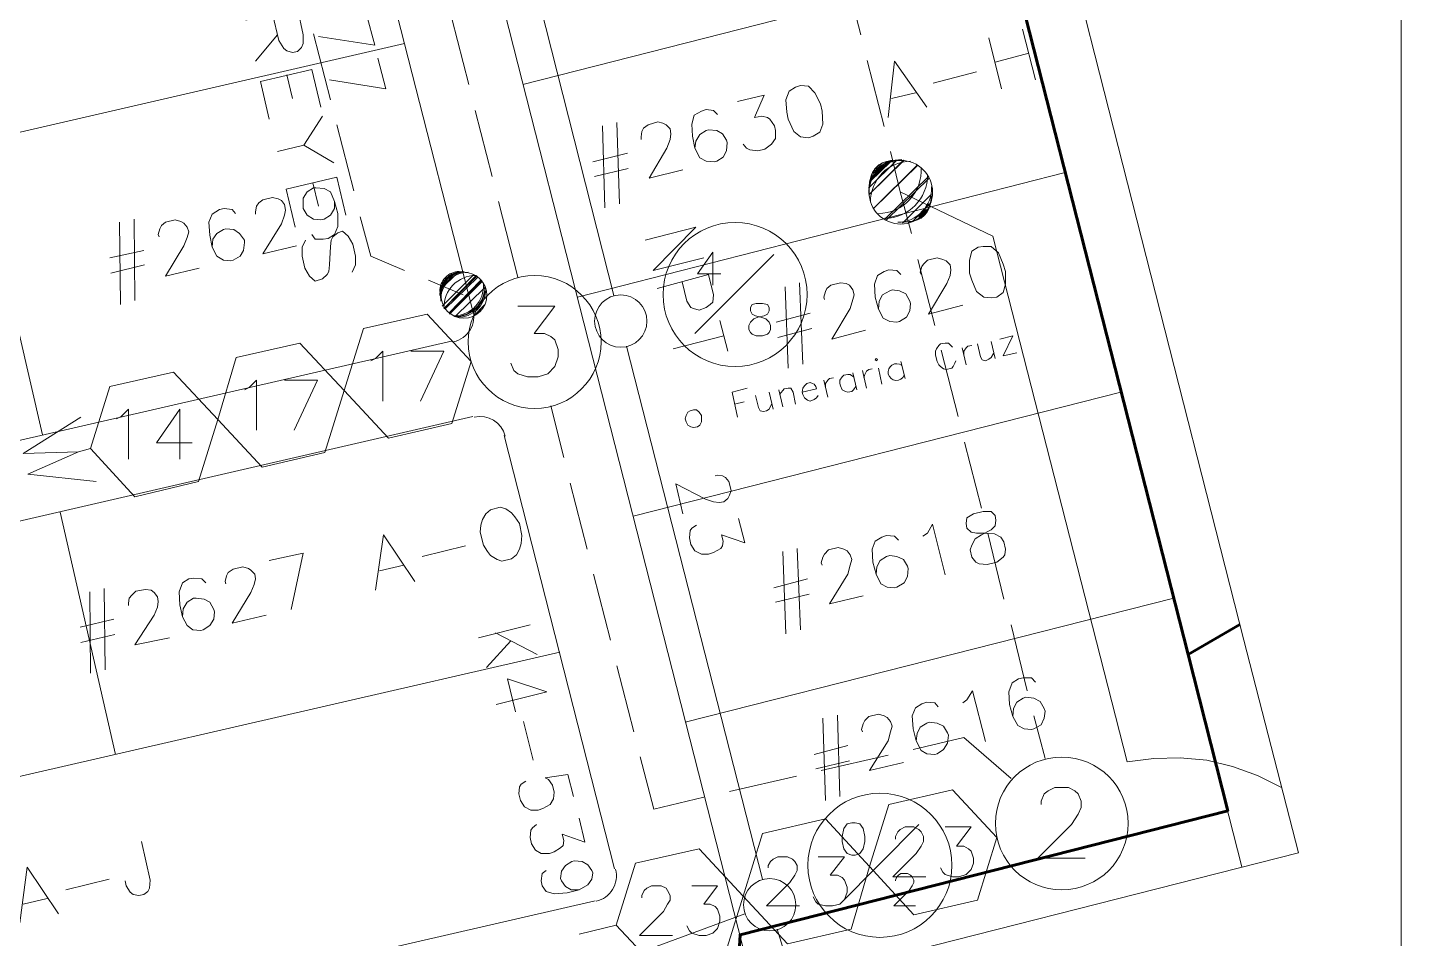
# Model space of a CAD drawing. Header units: millimetres. Extents: x 0.09 to 0.957, y 0.015 to 0.727.
# Drawn here: x 0.7763 to 0.9566, y 0.2596 to 0.379 of the extents above; entities that cross this region are included whole.
import ezdxf

# ---------------------------------------------------------------- set-up
doc = ezdxf.new("R2010")
doc.units = ezdxf.units.MM
for name, color, linetype in [('PDF_0', 7, 'Continuous'), ('PDF_s48$Actives-PowerSupply', 1, 'Continuous'), ('PDF_s48$BOUNDARY-NODE', 3, 'Continuous'), ('PDF_s48$HCOUNT', 1, 'Continuous'), ('PDF_s48$NAME-ROAD', 7, 'Continuous'), ('PDF_s48$Passives-Splt2way', 7, 'Continuous'), ('PDF_s48$Passives-TapOffs', 7, 'Continuous'), ('PDF_s48$POLE', 7, 'Continuous'), ('PDF_s48$STRAND', 7, 'Continuous'), ('PDF_s48$Symbols-Terminator', 7, 'Continuous')]:
    doc.layers.add(name, color=color, linetype=linetype)
for name, color, linetype, true_color in [('PDF_s48$Cable-565', 23, 'Continuous', 0xdd8a6e), ('PDF_s48$LOTS', 254, 'Continuous', 0xdcdcdc), ('PDF_s48$ROAD', 8, 'Continuous', 0x808080), ('PDF_s48$SDU', 157, 'Continuous', 0x396472)]:
    doc.layers.add(name, color=color, linetype=linetype, true_color=true_color)

msp = doc.modelspace()

# ---------------------------------------------------------------- linework, layer by layer
at = {"layer": 'PDF_0', "lineweight": 0, "const_width": 0.000105595703125}
msp.add_lwpolyline([(0.9565052685546787, 0.7268272021484308), (0.9565052685546787, 0.0151121630859374), (0.0903037158203117, 0.0151121630859374), (0.0903037158203117, 0.7268272021484308)], close=True, dxfattribs=at)
at = {"layer": 'PDF_0', "lineweight": 9}
msp.add_lwpolyline([(0.6175958593749943, 0.7194883007812435), (0.667225839843744, 0.5033338964843704), (0.7941518749999928, 0.5325839062499951), (0.8687024414062419, 0.5623618945312449), (0.9358613085937413, 0.2986894238281223), (0.9430418164062412, 0.2708121582031225), (0.8769389062499918, 0.2540224414062476), (0.8742990136718669, 0.2082995019531231), (0.8273089257812424, 0.1986902929687482), (0.8367069433593673, 0.1618373925781235), (0.6410381054687441, 0.1588807128906235), (0.5803205761718697, 0.1354384667968738)], dxfattribs=at)
at = {"layer": 'PDF_s48$Actives-PowerSupply', "lineweight": 9}
for points in [[(0.8866537109374917, 0.3580342089843717), (0.8903495605468666, 0.3616244628906217)], [(0.8895047949218668, 0.3615188671874967), (0.8868649023437418, 0.3588789746093717)], [(0.8868649023437418, 0.3588789746093717), (0.8895047949218668, 0.3614132714843717)], [(0.8869704980468668, 0.3591957617187467), (0.8891880078124919, 0.3614132714843717)], [(0.8869704980468668, 0.3591957617187467), (0.8891880078124919, 0.3613076757812466)], [(0.8870760937499917, 0.3594069531249967), (0.8889768164062418, 0.3613076757812466)], [(0.8872872851562418, 0.3552887207031217), (0.8929894531249917, 0.3609908886718717)], [(0.8872872851562418, 0.3552887207031217), (0.8930950488281167, 0.3609908886718717)], [(0.8873928808593667, 0.3599349316406217), (0.8884488378906167, 0.3609908886718717)], [(0.8876040722656169, 0.3601461230468717), (0.8882376464843668, 0.3607796972656217)], [(0.8887656249999917, 0.3539159765624968), (0.8944677929687417, 0.3595125488281217)], [(0.8889768164062418, 0.3538103808593717), (0.8945733886718668, 0.3593013574218717)], [(0.8910887304687417, 0.3533879980468717), (0.8948901757812417, 0.3571894433593717)], [(0.8934118359374917, 0.3543383593749967), (0.8940454101562417, 0.3549719335937467)]]:
    msp.add_lwpolyline(points, close=True, dxfattribs=at)
for points in [[(0.8866537109374917, 0.3570838476562467), (0.8912999218749916, 0.3616244628906217), (0.8866537109374917, 0.3570838476562467), (0.8911943261718667, 0.3616244628906217)], [(0.8870760937499917, 0.3591957617187467), (0.8891880078124919, 0.3613076757812466), (0.8870760937499917, 0.3591957617187467), (0.8890824121093668, 0.3613076757812466)], [(0.8872872851562418, 0.3596181445312467), (0.8887656249999917, 0.3610964843749967), (0.8872872851562418, 0.3596181445312467), (0.8886600292968667, 0.3610964843749967)], [(0.8884488378906167, 0.3608852929687467), (0.8874984765624917, 0.3599349316406217), (0.8883432421874918, 0.3608852929687467)], [(0.8876040722656169, 0.3602517187499967), (0.8881320507812418, 0.3606741015624967), (0.8877096679687418, 0.3602517187499967)], [(0.8880264550781168, 0.3605685058593717), (0.8878152636718667, 0.3603573144531217)], [(0.8907719433593667, 0.3575062304687467), (0.9029154492187416, 0.3516984667968718), (0.9205499316406164, 0.2827444726562474), (0.9240345898437414, 0.2831668554687474), (0.9275192480468664, 0.2832724511718724), (0.9310039062499914, 0.2829556640624974), (0.9343829687499914, 0.2821108984374974), (0.9376564355468664, 0.2809493457031224), (0.9408243066406162, 0.2793654101562474), (0.9408446230358681, 0.2793511886795712)], [(0.8924614746093666, 0.3537047851562467), (0.8945733886718668, 0.3559222949218717), (0.8924614746093666, 0.3537047851562467), (0.8946789843749916, 0.3559222949218717)], [(0.8942566015624916, 0.3551831249999967), (0.8932006445312417, 0.3541271679687467), (0.8941510058593667, 0.3551831249999967), (0.8932006445312417, 0.3542327636718717), (0.8941510058593667, 0.3551831249999967)], [(0.8940454101562417, 0.3550775292968717), (0.8933062402343667, 0.3542327636718717), (0.8941510058593667, 0.3550775292968717), (0.8933062402343667, 0.3542327636718717)], [(0.8935174316406168, 0.3544439550781218), (0.8939398144531168, 0.3548663378906217), (0.8935174316406168, 0.3543383593749967)], [(0.8938342187499918, 0.3547607421874968), (0.8936230273437415, 0.3545495507812467)]]:
    msp.add_lwpolyline(points, dxfattribs=at)
msp.add_circle((0.8908591702438708, 0.3574383938766812), 0.0041710299514333, dxfattribs=at)
for centre, radius, start, end in [((0.8910359326171734, 0.3573478369140605), 0.0043825397274914, 90.69027719778884, 180.6902771978831), ((0.8904023583986193, 0.357875815429492), 0.0037490192585507, 90.80692945796609, 179.1930705420007), ((0.8899271777344566, 0.3584437923176156), 0.0031824229364627, 91.90147537976729, 185.4812965929415), ((0.8902967626954991, 0.3580870068357411), 0.0035378500467603, 90.85509739937577, 180.8550973930919), ((0.8895575927734141, 0.3588222658058471), 0.0026971182073914, 91.12167397478517, 183.2835223485619), ((0.8921974853512702, 0.3561862841799682), 0.0053328443766288, 90.56726640683686, 180.567266412939), ((0.8878680615233516, 0.3603156319387981), 0.0056607316835291, 270.5344075815335, 3.630722977974187), ((0.8887128271483238, 0.359670942382913), 0.0056496168308376, 270.5354589866236, 0.5354589845022008), ((0.8904023583986193, 0.3579838110349621), 0.0044905276838375, 270.6736766739116, 1.990763033951294), ((0.8913527197261876, 0.3570310498050448), 0.0035378500469194, 269.1449026097562, 359.1449025979816), ((0.8919862939451535, 0.35639747558608), 0.0027987841815724, 268.9190758164808, 358.9190758104148)]:
    msp.add_arc(centre, radius, start, end, dxfattribs=at)
at = {"layer": 'PDF_s48$BOUNDARY-NODE', "lineweight": 60}
for points in [[(0.8998531738281167, 0.4093537207031213), (0.9285752050781164, 0.2967887011718723), (0.9337493945312413, 0.2763031347656224), (0.869758398437492, 0.2600413964843726), (0.8671185058593669, 0.2146352441406231), (0.8180165039062424, 0.2044980566406231), (0.8269921386718673, 0.1693346874999985), (0.7487457226562431, 0.1680675390624985)], [(0.9353329428210354, 0.3007638410206482), (0.9285752050781164, 0.2967887011718723)]]:
    msp.add_lwpolyline(points, dxfattribs=at)
at = {"layer": 'PDF_s48$Cable-565', "lineweight": 13}
for points in [[(0.8855977539062418, 0.3780973925781215), (0.8833802441406168, 0.3867562402343714)], [(0.8341726464843672, 0.3715504589843715), (0.8319551367187422, 0.3802093066406215)], [(0.8160101855468674, 0.3695441406249966), (0.8137926757812424, 0.3782029882812465)], [(0.8886600292968667, 0.3660594824218716), (0.8864425195312419, 0.3747183300781216)], [(0.8372349218749922, 0.3595125488281217), (0.8350174121093672, 0.3681713964843716)], [(0.8190724609374925, 0.3576118261718717), (0.8168549511718675, 0.3662706738281216)], [(0.892250283203117, 0.3520152539062468), (0.8907719433593667, 0.3575062304687467), (0.8895047949218668, 0.3627860156249967)], [(0.8406139843749922, 0.3463130859374968), (0.8380796874999923, 0.3562390820312467)], [(0.8257249902343673, 0.3471578515624968), (0.8212899707031175, 0.3490585742187468), (0.8199172265624923, 0.3542327636718717)], [(0.8953125585937417, 0.3399773437499969), (0.8930950488281167, 0.3486361914062468)], [(0.8288928613281173, 0.3458907031249968), (0.8334334765624923, 0.3439899804687468)], [(0.8983748339843666, 0.328045029296872), (0.8961573242187416, 0.3367038769531219)], [(0.8466329394531172, 0.322659648437497), (0.8449434082031171, 0.329417773437497)], [(0.9014371093749916, 0.3160071191406221), (0.8992195996093666, 0.324665966796872)], [(0.8496952148437422, 0.3106217382812471), (0.847477705078117, 0.3192805859374971)], [(0.9043937890624917, 0.3040748046874972), (0.9022818749999917, 0.3127336523437471)], [(0.8527574902343671, 0.2986894238281223), (0.8505399804687421, 0.3073482714843721)], [(0.9074560644531166, 0.2920368945312473), (0.9053441503906166, 0.3006957421874972)], [(0.855819765624992, 0.2866515136718724), (0.8536022558593671, 0.2953103613281223)], [(0.9097791699218666, 0.2831668554687474), (0.9083008300781166, 0.2887634277343723)], [(0.8924614746093666, 0.2843284082031224), (0.8991140039062416, 0.2859123437499973), (0.9053441503906166, 0.2805269628906224)], [(0.8650065917968669, 0.2780982617187475), (0.8584596582031171, 0.2765143261718724), (0.856664531249992, 0.2833780468749974)], [(0.8891880078124919, 0.2835892382812474), (0.8804235644531168, 0.2815829199218724)], [(0.8771500976562419, 0.2808437499999974), (0.8683856542968669, 0.2788374316406224)], [(0.8534966601562421, 0.2613085449218726), (0.848639257812492, 0.2601469921874976)]]:
    msp.add_lwpolyline(points, dxfattribs=at)
at = {"layer": 'PDF_s48$HCOUNT', "lineweight": 9}
for points in [[(0.874193417968742, 0.3492697656249968), (0.8638450390624921, 0.3389213867187469)], [(0.8672241015624919, 0.3467354687499968), (0.864161826171867, 0.3467354687499968), (0.8661681445312419, 0.3495865527343718), (0.8661681445312419, 0.3452571289062468)], [(0.8932006445312417, 0.2745080078124975), (0.8828522656249917, 0.2640540332031226)], [(0.8901383691406168, 0.2671163085937475), (0.8901383691406168, 0.2672219042968726), (0.8903495605468666, 0.2676442871093725), (0.8905607519531168, 0.2678554785156225), (0.8908775390624917, 0.2680666699218726), (0.8917223046874918, 0.2680666699218726), (0.8921446874999917, 0.2678554785156225), (0.8923558789062418, 0.2676442871093725), (0.8925670703124918, 0.2672219042968726), (0.8925670703124918, 0.2669051171874975), (0.8923558789062418, 0.2664827343749975), (0.8919334960937417, 0.2658491601562475), (0.8899271777343667, 0.2638428417968726), (0.8927782617187418, 0.2638428417968726)]]:
    msp.add_lwpolyline(points, dxfattribs=at)
for points in [[(0.8718703124999919, 0.3428284277343718), (0.8727150781249919, 0.3428284277343718), (0.8733486523437418, 0.3427228320312468), (0.873559843749992, 0.3423004492187469), (0.873559843749992, 0.3418780664062468), (0.8733486523437418, 0.3414556835937468), (0.8729262695312419, 0.3412444921874969), (0.872081503906242, 0.3410333007812469), (0.8715535253906169, 0.3408221093749968), (0.8711311425781167, 0.3403997265624969), (0.8709199511718669, 0.3399773437499969), (0.8709199511718669, 0.3394493652343718), (0.8711311425781167, 0.3390269824218719), (0.871342333984367, 0.3388157910156218), (0.8718703124999919, 0.3386045996093719), (0.8727150781249919, 0.3386045996093719), (0.8733486523437418, 0.3388157910156218), (0.873559843749992, 0.3390269824218719), (0.8737710351562419, 0.3394493652343718), (0.8737710351562419, 0.3399773437499969), (0.873559843749992, 0.3403997265624969), (0.873137460937492, 0.3408221093749968), (0.872503886718742, 0.3410333007812469), (0.8717647167968668, 0.3412444921874969), (0.871342333984367, 0.3414556835937468), (0.8711311425781167, 0.3418780664062468), (0.8711311425781167, 0.3423004492187469), (0.871342333984367, 0.3427228320312468)], [(0.8844362011718668, 0.2747191992187475), (0.8848585839843668, 0.2747191992187475), (0.8854921582031169, 0.2746136035156224), (0.8859145410156168, 0.2739800292968725), (0.8861257324218668, 0.2729240722656225), (0.8861257324218668, 0.2722904980468725), (0.8859145410156168, 0.2713401367187475), (0.8854921582031169, 0.2707065624999975), (0.8848585839843668, 0.2704953710937475), (0.8844362011718668, 0.2704953710937475), (0.8838026269531168, 0.2707065624999975), (0.8833802441406168, 0.2713401367187475), (0.8831690527343669, 0.2722904980468725), (0.8831690527343669, 0.2729240722656225), (0.8833802441406168, 0.2739800292968725), (0.8838026269531168, 0.2746136035156224)]]:
    msp.add_lwpolyline(points, close=True, dxfattribs=at)
for centre, radius in [((0.8691055962290567, 0.3440272026743751), 0.0094508149037476), ((0.8881135747446787, 0.2691567876353127), 0.0094508149037506)]:
    msp.add_circle(centre, radius, dxfattribs=at)
at = {"layer": 'PDF_s48$LOTS', "lineweight": 0}
for points in [[(0.9355953829080567, 0.2689446490680593), (0.876833310546867, 0.4995324511718704), (0.8127367187499924, 0.4831651171874956)], [(0.7782069238281178, 0.325616328124997), (0.760572441406243, 0.4021732128906213)], [(0.8412475585937421, 0.3715504589843715), (0.9053441503906166, 0.3879177929687465)], [(0.8257249902343673, 0.3769358398437465), (0.7130543749999935, 0.3509592968749968), (0.7218188183593685, 0.3126280566406221)], [(0.8484280664062422, 0.3436731933593719), (0.9124190624999915, 0.3600405273437467)], [(0.8557141699218671, 0.3149511621093721), (0.9197051660156166, 0.3312129003906219)], [(0.7878161328124929, 0.2836948339843724), (0.7805300292968678, 0.3154791406249971)], [(0.8625778906249919, 0.2879186621093723), (0.9266744824218665, 0.3041804003906222)], [(0.9353329428210354, 0.3007638410206482), (0.9285752050781164, 0.2967887011718723)], [(0.6408269140624941, 0.2499042089843727), (0.6844379394531188, 0.2599358007812476), (0.8461049609374921, 0.2971054882812472)], [(0.869758398437492, 0.2600413964843726), (0.9337493945312413, 0.2763031347656224)]]:
    msp.add_lwpolyline(points, dxfattribs=at)
at = {"layer": 'PDF_s48$NAME-ROAD', "lineweight": 9}
for points in [[(0.8049226367187426, 0.3799981152343715), (0.8116807617187424, 0.3815820507812464), (0.8124199316406174, 0.3780973925781215), (0.8124199316406174, 0.3769358398437465), (0.8122087402343675, 0.3764078613281216), (0.8116807617187424, 0.3758798828124965), (0.8110471874999925, 0.3757742871093716), (0.8103080175781174, 0.3759854785156215), (0.8098856347656175, 0.3763022656249965), (0.8092520605468676, 0.3773582226562465), (0.8084072949218676, 0.3808428808593715)], [(0.8061897851562425, 0.3746127343749965), (0.8090408691406175, 0.3780973925781215)], [(0.8079849121093674, 0.3670098437499966), (0.8068233593749926, 0.3719728417968716), (0.8135814843749924, 0.3735567773437465), (0.8147430371093674, 0.3685937792968716)], [(0.8110471874999925, 0.3697553320312466), (0.8103080175781174, 0.3728176074218716)], [(0.8149542285156174, 0.3674322265624966), (0.8125255273437424, 0.3636307812499966), (0.8090408691406175, 0.3627860156249967)], [(0.8125255273437424, 0.3636307812499966), (0.8164325683593675, 0.3613076757812466)], [(0.8113639746093674, 0.3528600195312467), (0.8102024218749924, 0.3578230175781217), (0.8168549511718675, 0.3594069531249967), (0.8180165039062424, 0.3544439550781218)], [(0.8144262499999925, 0.3556055078124967), (0.8136870800781174, 0.3586677832031217)], [(0.8127367187499924, 0.3511704882812467), (0.8123143359374925, 0.3502201269531218), (0.8123143359374925, 0.3490585742187468), (0.8126311230468674, 0.3474746386718718), (0.8132646972656175, 0.3464186816406218), (0.8140038671874926, 0.3457851074218718), (0.8149542285156174, 0.3461018945312468), (0.8155878027343675, 0.3466298730468718), (0.8157989941406174, 0.3470522558593718), (0.8159045898437424, 0.3478970214843718), (0.8160101855468674, 0.3503257226562468), (0.8161157812499924, 0.3511704882812467), (0.8163269726562424, 0.3515928710937468), (0.8169605468749924, 0.3521208496093717), (0.8175941210937425, 0.3523320410156217), (0.8183332910156174, 0.3516984667968718), (0.8189668652343675, 0.3506425097656218), (0.8192836523437425, 0.3490585742187468), (0.8192836523437425, 0.3478970214843718), (0.8188612695312425, 0.3469466601562468)]]:
    msp.add_lwpolyline(points, dxfattribs=at)
at = {"layer": 'PDF_s48$Passives-Splt2way', "lineweight": 9}
for points in [[(0.8303712011718672, 0.3446235546874968), (0.8327999023437422, 0.3469466601562468)], [(0.8306879882812424, 0.3425116406249968), (0.8348062207031173, 0.3466298730468718)], [(0.8351230078124922, 0.3465242773437468), (0.8308991796874924, 0.3421948535156218), (0.8352286035156172, 0.3465242773437468), (0.8308991796874924, 0.3421948535156218)], [(0.8308991796874924, 0.3421948535156218), (0.8352286035156172, 0.3464186816406218)], [(0.8310047753906173, 0.3458907031249968), (0.8315327539062423, 0.3464186816406218)], [(0.8310047753906173, 0.3420892578124968), (0.8353341992187422, 0.3463130859374968)], [(0.8357565820312423, 0.3458907031249968), (0.8315327539062423, 0.3415612792968719), (0.8358621777343673, 0.3458907031249968), (0.8315327539062423, 0.3415612792968719)], [(0.8315327539062423, 0.3415612792968719), (0.8358621777343673, 0.3457851074218718)], [(0.8316383496093672, 0.3414556835937468), (0.8358621777343673, 0.3456795117187468)], [(0.8323775195312423, 0.3411388964843718), (0.8362845605468672, 0.3449403417968718)], [(0.8353341992187422, 0.3416668749999969), (0.8357565820312423, 0.3420892578124968)]]:
    msp.add_lwpolyline(points, close=True, dxfattribs=at)
for points in [[(0.8323775195312423, 0.3468410644531218), (0.8305823925781174, 0.3449403417968718)], [(0.8306879882812424, 0.3454683203124968), (0.8319551367187422, 0.3467354687499968), (0.8306879882812424, 0.3454683203124968), (0.8319551367187422, 0.3466298730468718)], [(0.8308991796874924, 0.3457851074218718), (0.8316383496093672, 0.3465242773437468), (0.8308991796874924, 0.3457851074218718), (0.8316383496093672, 0.3464186816406218), (0.8310047753906173, 0.3457851074218718)], [(0.8311103710937423, 0.3459962988281218), (0.8314271582031173, 0.3463130859374968), (0.8311103710937423, 0.3458907031249968)], [(0.8313215624999923, 0.3462074902343718), (0.8312159667968673, 0.3461018945312468)], [(0.8361789648437422, 0.3426172363281219), (0.8348062207031173, 0.3412444921874969)], [(0.8357565820312423, 0.3421948535156218), (0.8352286035156172, 0.3415612792968719)], [(0.8356509863281173, 0.3419836621093719), (0.8354397949218672, 0.3417724707031218)], [(0.8406139843749922, 0.3425116406249968), (0.8454713867187422, 0.3425116406249968), (0.8427258984374923, 0.3389213867187469), (0.8440986425781172, 0.3389213867187469), (0.8449434082031171, 0.3384990039062469), (0.8454713867187422, 0.3380766210937469), (0.8458937695312421, 0.3368094726562469), (0.8458937695312421, 0.3358591113281219), (0.8454713867187422, 0.3345919628906219), (0.8445210253906171, 0.333641601562497), (0.8432538769531172, 0.3332192187499969), (0.8418811328124922, 0.3332192187499969), (0.8406139843749922, 0.333641601562497), (0.8400860058593671, 0.3340639843749969), (0.8396636230468671, 0.3350143457031219)], [(0.9092511914062416, 0.2771479003906224), (0.9092511914062416, 0.2775702832031224), (0.9096735742187416, 0.2785206445312474), (0.9102015527343666, 0.2789430273437474), (0.9110463183593664, 0.2793654101562474), (0.9128414453124915, 0.2793654101562474), (0.9136862109374915, 0.2789430273437474), (0.9141085937499916, 0.2785206445312474), (0.9145309765624915, 0.2775702832031224), (0.9145309765624915, 0.2767255175781225), (0.9141085937499916, 0.2758807519531224), (0.9132638281249915, 0.2745080078124975), (0.9088288085937415, 0.2700729882812475), (0.9150589550781166, 0.2700729882812475)]]:
    msp.add_lwpolyline(points, dxfattribs=at)
for centre, radius in [((0.833518394180621, 0.3439216070712518), 0.0030094769131212), ((0.8428111923714096, 0.3377967880745399), 0.0087116445426451), ((0.9119791708870318, 0.2746479794807836), 0.0087116445426472)]:
    msp.add_circle(centre, radius, dxfattribs=at)
for centre, radius, start, end in [((0.832958295898336, 0.3444651611329157), 0.0025876334239564, 91.16913932587946, 181.1691393303065), ((0.833380678711231, 0.3440427783200024), 0.0030099406427919, 91.005086010885, 181.0050859993115), ((0.8334862744142361, 0.3439371826169997), 0.0031155206496654, 90.97102193435397, 180.9710219276285), ((0.8336974658203038, 0.3438044337332525), 0.0032516821925085, 92.79205483137166, 187.9195952542642), ((0.8341198486327908, 0.3433006751844728), 0.0036463672370635, 90.82964758629659, 182.4435064969502), ((0.8350702099608858, 0.3423532470703558), 0.0041713644236232, 90.72522429846248, 180.7252242997046), ((0.8322191259766009, 0.3451068580979164), 0.0038627267621585, 270.7831742831867, 3.798045802008844), ((0.832324721679782, 0.3450987353514599), 0.0039601908371241, 269.2361015375711, 359.2361015404891), ((0.8325359130861409, 0.3448875439450993), 0.0037490192581428, 270.8069294519212, 0.8069294583576176), ((0.8327471044921507, 0.3446795524088784), 0.0036466338649681, 269.1704130788348, 357.4602182854276)]:
    msp.add_arc(centre, radius, start, end, dxfattribs=at)
at = {"layer": 'PDF_s48$Passives-TapOffs', "lineweight": 9}
for points in [[(0.8236130761718673, 0.325193945312497), (0.8178053124999923, 0.331424091796872), (0.8203396093749923, 0.3395549609374969), (0.8286816699218674, 0.3414556835937468), (0.8344894335937421, 0.3352255371093719), (0.8319551367187422, 0.327094667968747)], [(0.8070345507812424, 0.321392499999997), (0.8012267871093676, 0.327622646484372), (0.8036554882812424, 0.3357535156249969), (0.8119975488281173, 0.3376542382812469), (0.8178053124999923, 0.331424091796872), (0.8152710156249924, 0.323293222656247)], [(0.7903504296874928, 0.3174854589843721), (0.7845426660156178, 0.323821201171872), (0.7870769628906178, 0.331952070312497), (0.7954190234374928, 0.3338527929687469), (0.8012267871093676, 0.327622646484372), (0.7986924902343677, 0.3194917773437471)], [(0.8925670703124918, 0.2626812890624976), (0.8867593066406168, 0.2690170312499975), (0.8892936035156168, 0.2771479003906224), (0.8976356640624917, 0.2790486230468725), (0.9034434277343667, 0.2728184765624975), (0.9009091308593667, 0.2645820117187476)], [(0.875988544921867, 0.2588798437499976), (0.870180781249992, 0.2651099902343725), (0.8727150781249919, 0.2733464550781225), (0.8809515429687419, 0.2752471777343724), (0.8867593066406168, 0.2690170312499975), (0.8843306054687419, 0.2607805664062476)], [(0.8593044238281171, 0.2550783984374976), (0.8534966601562421, 0.2613085449218726), (0.8560309570312421, 0.2694394140624975), (0.864373017578117, 0.2713401367187475), (0.870180781249992, 0.2651099902343725), (0.867646484374992, 0.2569791210937477)]]:
    msp.add_lwpolyline(points, close=True, dxfattribs=at)
for points in [[(0.8212899707031175, 0.335331132812497), (0.8219235449218674, 0.3356479199218719), (0.8228739062499923, 0.3365982812499969), (0.8228739062499923, 0.3300513476562469)], [(0.8265697558593673, 0.3365982812499969), (0.8308991796874924, 0.3365982812499969), (0.8278369042968673, 0.3300513476562469)], [(0.8047114453124926, 0.3315296874999969), (0.8053450195312425, 0.3318464746093719), (0.8062953808593675, 0.3327968359374969), (0.8062953808593675, 0.326249902343747)], [(0.8099912304687426, 0.3327968359374969), (0.8143206542968675, 0.3327968359374969), (0.8112583789062425, 0.326249902343747)], [(0.7879217285156177, 0.327728242187497), (0.7885553027343678, 0.328045029296872), (0.7895056640624928, 0.328995390624997), (0.7895056640624928, 0.322448457031247)], [(0.7978477246093677, 0.324560371093747), (0.7932015136718678, 0.324560371093747), (0.7962637890624926, 0.328995390624997), (0.7962637890624926, 0.322448457031247)], [(0.8901383691406168, 0.2726072851562475), (0.8901383691406168, 0.2729240722656225), (0.8904551562499918, 0.2735576464843725), (0.8907719433593667, 0.2738744335937475), (0.8914055175781168, 0.2741912207031225), (0.8925670703124918, 0.2741912207031225), (0.8932006445312417, 0.2738744335937475), (0.8935174316406168, 0.2735576464843725), (0.8938342187499918, 0.2729240722656225), (0.8938342187499918, 0.2722904980468725), (0.8935174316406168, 0.2716569238281225), (0.8928838574218668, 0.2707065624999975), (0.889821582031242, 0.2676442871093725), (0.8941510058593667, 0.2676442871093725)], [(0.8966853027343668, 0.2741912207031225), (0.9000643652343667, 0.2741912207031225), (0.8981636425781168, 0.2716569238281225), (0.8991140039062416, 0.2716569238281225), (0.8997475781249917, 0.2713401367187475), (0.9000643652343667, 0.2710233496093725), (0.9003811523437416, 0.2700729882812475), (0.9003811523437416, 0.2694394140624975), (0.9000643652343667, 0.2685946484374975), (0.8994307910156166, 0.2679610742187475), (0.8984804296874918, 0.2676442871093725), (0.8976356640624917, 0.2676442871093725), (0.8966853027343668, 0.2679610742187475), (0.8963685156249916, 0.2682778613281225), (0.8960517285156168, 0.2688058398437475)], [(0.873454248046867, 0.2688058398437475), (0.873454248046867, 0.2691226269531225), (0.8737710351562419, 0.2696506054687475), (0.8740878222656169, 0.2699673925781225), (0.874721396484367, 0.2702841796874975), (0.875988544921867, 0.2702841796874975), (0.8766221191406168, 0.2699673925781225), (0.8769389062499918, 0.2696506054687475), (0.8772556933593669, 0.2691226269531225), (0.8772556933593669, 0.2684890527343725), (0.8769389062499918, 0.2678554785156225), (0.876305332031242, 0.2669051171874975), (0.8732430566406169, 0.2638428417968726), (0.8775724804687419, 0.2638428417968726)], [(0.8800011816406168, 0.2702841796874975), (0.8834858398437418, 0.2702841796874975), (0.8815851171874918, 0.2678554785156225), (0.8825354785156168, 0.2678554785156225), (0.8831690527343669, 0.2675386914062475), (0.8834858398437418, 0.2672219042968726), (0.8838026269531168, 0.2662715429687475), (0.8838026269531168, 0.2656379687499975), (0.8834858398437418, 0.2646876074218726), (0.8828522656249917, 0.2640540332031226), (0.8819019042968669, 0.2638428417968726), (0.8809515429687419, 0.2638428417968726), (0.8800011816406168, 0.2640540332031226), (0.8796843945312419, 0.2643708203124976), (0.8793676074218669, 0.2650043945312476)], [(0.8568757226562421, 0.2648987988281226), (0.8568757226562421, 0.2652155859374976), (0.8571925097656171, 0.2658491601562475), (0.857509296874992, 0.2661659472656225), (0.8581428710937421, 0.2664827343749975), (0.8594100195312421, 0.2664827343749975), (0.860043593749992, 0.2661659472656225), (0.860254785156242, 0.2658491601562475), (0.8605715722656171, 0.2652155859374976), (0.8605715722656171, 0.2645820117187476), (0.860254785156242, 0.2640540332031226), (0.859726806640617, 0.2631036718749975), (0.856558935546867, 0.2599358007812476), (0.860888359374992, 0.2599358007812476)], [(0.863422656249992, 0.2664827343749975), (0.866801718749992, 0.2664827343749975), (0.8650065917968669, 0.2640540332031226), (0.865851357421867, 0.2640540332031226), (0.866484931640617, 0.2637372460937475), (0.866801718749992, 0.2634204589843725), (0.8671185058593669, 0.2624700976562476), (0.8671185058593669, 0.2618365234374976), (0.866801718749992, 0.2608861621093726), (0.8661681445312419, 0.2602525878906226), (0.8653233789062419, 0.2599358007812476), (0.864373017578117, 0.2599358007812476), (0.863422656249992, 0.2602525878906226), (0.863105869140617, 0.2605693749999976), (0.8627890820312419, 0.2612029492187476)]]:
    msp.add_lwpolyline(points, dxfattribs=at)
at = {"layer": 'PDF_s48$POLE', "lineweight": 0}
for points in [[(0.8207619921874924, 0.3807372851562465), (0.8218179492187424, 0.3767246484374965), (0.8144262499999925, 0.3778862011718715)], [(0.8222403320312425, 0.3750351171874966), (0.8232962890624923, 0.3710224804687466), (0.8159045898437424, 0.3721840332031216)], [(0.8572981054687421, 0.3511704882812467), (0.8639506347656171, 0.3528600195312467), (0.8583540624999921, 0.3471578515624968), (0.8650065917968669, 0.3488473828124968)], [(0.858882041015617, 0.3448347460937468), (0.865640166015617, 0.3466298730468718), (0.8662737402343669, 0.3439899804687468), (0.8661681445312419, 0.3430396191406219), (0.865851357421867, 0.3427228320312468), (0.8653233789062419, 0.3423004492187469), (0.864373017578117, 0.3419836621093719), (0.863633847656242, 0.3421948535156218), (0.863317060546867, 0.3423004492187469), (0.8627890820312419, 0.3431452148437468), (0.862155507812492, 0.3456795117187468)], [(0.868174462890617, 0.3365982812499969), (0.8671185058593669, 0.3406109179687469)], [(0.860993955078117, 0.3369150683593719), (0.867646484374992, 0.3386045996093719)]]:
    msp.add_lwpolyline(points, dxfattribs=at)
msp.add_circle((0.8541104141562982, 0.3405423833367384), 0.0034320971667864, dxfattribs=at)
at = {"layer": 'PDF_s48$ROAD', "lineweight": 0}
for points in [[(0.8758873329919641, 0.2358091925772078), (0.8133702929687425, 0.4810532031249956)], [(0.8345950292968674, 0.3421948535156218), (0.8168549511718675, 0.4116768261718712)], [(0.8320607324218672, 0.3379710253906219), (0.7218188183593685, 0.3126280566406221), (0.7243531152343684, 0.3025964648437472), (0.8347006249999923, 0.328045029296872)], [(0.853285468749992, 0.2687002441406225), (0.8388188574218672, 0.325510732421872)], [(0.850751171874992, 0.2644764160156225), (0.7004884863281186, 0.2299466210937479), (0.7030227832031186, 0.219915029296873), (0.8534966601562421, 0.2545504199218727)]]:
    msp.add_lwpolyline(points, dxfattribs=at)
for centre, radius, start, end in [((0.8314064231652075, 0.341176013003843), 0.003431863602598, 282.9474242125145, 14.29870772854673), ((0.8356304143953245, 0.324596786786487), 0.0034318609827387, 14.29871496166944, 102.9473784258999), ((0.8500976145714345, 0.2677839915194901), 0.0034318636026239, 282.9474242128087, 14.29870772787182)]:
    msp.add_arc(centre, radius, start, end, dxfattribs=at)
at = {"layer": 'PDF_s48$SDU', "lineweight": 0}
for points in [[(0.9085120214843666, 0.3721840332031216), (0.9068224902343667, 0.3788365624999965)], [(0.9040770019531166, 0.3710224804687466), (0.9023874707031166, 0.3776750097656215)], [(0.9076672558593667, 0.3756686914062465), (0.9032322363281167, 0.3745071386718716)], [(0.8891880078124919, 0.3672210351562466), (0.8900327734374917, 0.3746127343749965), (0.8942566015624916, 0.3685937792968716)], [(0.9008035351562416, 0.3732399902343715), (0.8951013671874918, 0.3717616503906216)], [(0.8694416113281169, 0.3693329492187466), (0.8729262695312419, 0.3701777148437466), (0.8716591210937419, 0.3672210351562466), (0.8726094824218669, 0.3674322265624966), (0.8733486523437418, 0.3672210351562466), (0.8736654394531168, 0.3670098437499966), (0.8742990136718669, 0.3661650781249967), (0.8744046093749918, 0.3655315039062466), (0.8744046093749918, 0.3644755468749967), (0.873876630859367, 0.3637363769531217), (0.8730318652343669, 0.3631028027343717), (0.872081503906242, 0.3628916113281217), (0.871025546874992, 0.3629972070312466), (0.8706031640624919, 0.3632083984374966), (0.870180781249992, 0.3637363769531217)], [(0.8927782617187418, 0.3704945019531216), (0.8896103906249917, 0.3697553320312466)], [(0.8638450390624921, 0.3632083984374966), (0.863528251953117, 0.3647923339843717), (0.863422656249992, 0.3663762695312466), (0.8637394433593669, 0.3675378222656216), (0.864689804687492, 0.3680658007812466), (0.8653233789062419, 0.3682769921874966), (0.8662737402343669, 0.3681713964843716), (0.866801718749992, 0.3676434179687466)], [(0.852018320312492, 0.3553943164062467), (0.8517015332031171, 0.3661650781249967)], [(0.8539190429687421, 0.3559222949218717), (0.8536022558593671, 0.3665874609374966)], [(0.8567701269531172, 0.3643699511718716), (0.8567701269531172, 0.3646867382812466), (0.8568757226562421, 0.3654259082031217), (0.857086914062492, 0.3658482910156216), (0.857720488281242, 0.3662706738281216), (0.8589876367187422, 0.3666930566406216), (0.8596212109374921, 0.3664818652343716), (0.860043593749992, 0.3662706738281216), (0.8605715722656171, 0.3657426953124967), (0.860677167968742, 0.3651091210937467), (0.8605715722656171, 0.3643699511718716), (0.8601491894531172, 0.3632083984374966), (0.857826083984367, 0.3593013574218717), (0.862261103515617, 0.3603573144531217)], [(0.854974999999992, 0.3625748242187466), (0.8504343847656171, 0.3614132714843717)], [(0.8550805957031171, 0.3605685058593717), (0.8506455761718672, 0.3595125488281217)], [(0.8004876171874926, 0.3502201269531218), (0.8001708300781176, 0.3518040624999967), (0.8000652343749926, 0.3534935937499967), (0.8004876171874926, 0.3545495507812467), (0.8014379785156176, 0.3551831249999967), (0.8020715527343675, 0.3552887207031217), (0.8031275097656178, 0.3551831249999967), (0.8035498925781176, 0.3546551464843717)], [(0.8061897851562425, 0.3545495507812467), (0.8061897851562425, 0.3548663378906217), (0.8062953808593675, 0.3556055078124967), (0.8066121679687425, 0.3560278906249967), (0.8071401464843676, 0.3564502734374968), (0.8084072949218676, 0.3567670605468717), (0.8091464648437424, 0.3565558691406217), (0.8095688476562425, 0.3563446777343717), (0.8099912304687426, 0.3558166992187467), (0.8100968261718675, 0.3550775292968717), (0.8099912304687426, 0.3544439550781218), (0.8095688476562425, 0.3532824023437468), (0.8071401464843676, 0.3493753613281218), (0.8115751660156174, 0.3504313183593718)], [(0.8165381640624925, 0.3562390820312467), (0.8169605468749924, 0.3546551464843717), (0.8169605468749924, 0.3529656152343717), (0.8165381640624925, 0.3519096582031218), (0.8156933984374924, 0.3513816796874968), (0.8150598242187423, 0.3512760839843718), (0.8140038671874926, 0.3512760839843718), (0.8135814843749924, 0.3519096582031218)], [(0.7884497070312428, 0.3427228320312468), (0.7883441113281178, 0.3534935937499967)], [(0.7903504296874928, 0.3432508105468718), (0.7902448339843678, 0.3539159765624968)], [(0.7935183007812427, 0.3515928710937468), (0.7934127050781177, 0.3519096582031218), (0.7936238964843678, 0.3526488281249968), (0.7938350878906179, 0.3530712109374968), (0.7943630664062427, 0.3534935937499967), (0.7956302148437427, 0.3538103808593717), (0.7963693847656178, 0.3535991894531217), (0.7967917675781176, 0.3533879980468717), (0.7972141503906177, 0.3528600195312467), (0.7974253417968677, 0.3522264453124968), (0.7972141503906177, 0.3514872753906217), (0.7967917675781176, 0.3504313183593718), (0.7943630664062427, 0.3464186816406218), (0.7987980859374927, 0.3474746386718718)], [(0.7915119824218677, 0.3497977441406217), (0.7870769628906178, 0.3488473828124968)], [(0.8935174316406168, 0.3466298730468718), (0.8934118359374917, 0.3469466601562468), (0.8936230273437415, 0.3476858300781218), (0.8938342187499918, 0.3480026171874968), (0.8943621972656167, 0.3485305957031218), (0.8956293457031168, 0.3488473828124968), (0.8963685156249916, 0.3486361914062468), (0.8967908984374917, 0.3484249999999967), (0.8973188769531169, 0.3478970214843718), (0.8974244726562417, 0.3472634472656218), (0.8973188769531169, 0.3465242773437468), (0.8968964941406166, 0.3454683203124968), (0.8944677929687417, 0.3414556835937468), (0.8990084082031167, 0.3426172363281219)], [(0.7916175781249927, 0.3478970214843718), (0.7871825585937428, 0.3468410644531218)], [(0.8879208593749918, 0.3420892578124968), (0.8874984765624917, 0.3436731933593719), (0.8873928808593667, 0.3453627246093718), (0.8878152636718667, 0.3465242773437468), (0.8886600292968667, 0.3470522558593718), (0.8892936035156168, 0.3472634472656218), (0.8903495605468666, 0.3471578515624968), (0.8908775390624917, 0.3466298730468718)], [(0.8760941406249919, 0.3343807714843719), (0.875671757812492, 0.3450459374999968)], [(0.8779948632812418, 0.3349087499999969), (0.8775724804687419, 0.3455739160156218)], [(0.8808459472656169, 0.3433564062499968), (0.8807403515624919, 0.3436731933593719), (0.8809515429687419, 0.3444123632812468), (0.8811627343749918, 0.3448347460937468), (0.8816907128906168, 0.3452571289062468), (0.8829578613281167, 0.3455739160156218), (0.8836970312499918, 0.3454683203124968), (0.8841194140624917, 0.3452571289062468), (0.8845417968749918, 0.3446235546874968), (0.8847529882812418, 0.3439899804687468), (0.8845417968749918, 0.3433564062499968), (0.8842250097656169, 0.3421948535156218), (0.8817963085937419, 0.3381822167968719), (0.8862313281249917, 0.3393437695312469)], [(0.8789452246093667, 0.3415612792968719), (0.8745102050781168, 0.3403997265624969)], [(0.8791564160156168, 0.3395549609374969), (0.874721396484367, 0.3383934082031219)], [(0.8980580468749916, 0.335331132812497), (0.8979524511718667, 0.3350143457031219), (0.8977412597656167, 0.3345919628906219), (0.8975300683593667, 0.3343807714843719), (0.8967908984374917, 0.3341695800781219), (0.8964741113281167, 0.3342751757812469), (0.8960517285156168, 0.3345919628906219), (0.8958405371093666, 0.3348031542968719), (0.8956293457031168, 0.3352255371093719), (0.8954181542968667, 0.3360703027343719), (0.8954181542968667, 0.3365982812499969), (0.8955237499999917, 0.3369150683593719), (0.8958405371093666, 0.3373374511718719), (0.8960517285156168, 0.3375486425781219), (0.8966853027343668, 0.3376542382812469), (0.8971076855468666, 0.3376542382812469), (0.8976356640624917, 0.3371262597656219)], [(0.8991140039062416, 0.3360703027343719), (0.8991140039062416, 0.3365982812499969), (0.8994307910156166, 0.3370206640624969), (0.8996419824218667, 0.3372318554687469), (0.9001699609374917, 0.3373374511718719)], [(0.9030210449218666, 0.3362814941406219), (0.9027042578124916, 0.3357535156249969), (0.9023874707031166, 0.3355423242187469), (0.9019650878906166, 0.335331132812497), (0.9015427050781166, 0.3354367285156219), (0.9013315136718667, 0.3358591113281219), (0.9009091308593667, 0.3375486425781219)], [(0.9032322363281167, 0.3356479199218719), (0.9027042578124916, 0.3378654296874969)], [(0.9038658105468667, 0.3381822167968719), (0.9055553417968667, 0.3386045996093719), (0.9042881933593667, 0.3359647070312469), (0.9060833203124916, 0.3363870898437469)], [(0.8994307910156166, 0.3348031542968719), (0.8989028124999917, 0.3370206640624969)], [(0.8850697753906167, 0.3315296874999969), (0.8845417968749918, 0.3337471972656219)], [(0.8863369238281167, 0.3317408789062469), (0.8858089453124918, 0.3340639843749969)], [(0.8860201367187418, 0.3331136230468719), (0.8861257324218668, 0.3335360058593719), (0.8863369238281167, 0.3339583886718719), (0.8866537109374917, 0.3341695800781219), (0.8870760937499917, 0.3342751757812469)], [(0.8883432421874918, 0.3322688574218719), (0.8879208593749918, 0.3343807714843719)], [(0.8914055175781168, 0.333008027343747), (0.8908775390624917, 0.3352255371093719)], [(0.8800011816406168, 0.330790517578122), (0.8797899902343669, 0.3304737304687469), (0.8794732031249917, 0.330262539062497), (0.8789452246093667, 0.3300513476562469), (0.8786284374999919, 0.330156943359372), (0.8782060546874919, 0.3304737304687469), (0.8779948632812418, 0.3308961132812469), (0.8778892675781168, 0.3312129003906219), (0.8779948632812418, 0.3317408789062469), (0.8782060546874919, 0.3320576660156219), (0.8785228417968669, 0.3323744531249969), (0.8789452246093667, 0.3324800488281219), (0.8792620117187419, 0.3323744531249969), (0.8794732031249917, 0.3322688574218719), (0.8796843945312419, 0.331952070312497), (0.8797899902343669, 0.331635283203122), (0.8778892675781168, 0.3312129003906219)], [(0.8812683300781168, 0.330579326171872), (0.8807403515624919, 0.3327968359374969)], [(0.8809515429687419, 0.3318464746093719), (0.8809515429687419, 0.3323744531249969), (0.8812683300781168, 0.3327968359374969), (0.881479521484367, 0.333008027343747), (0.8820074999999917, 0.3331136230468719)], [(0.8849641796874917, 0.331952070312497), (0.8846473925781168, 0.3315296874999969), (0.8844362011718668, 0.331318496093747), (0.8839082226562419, 0.3312129003906219), (0.8835914355468668, 0.331318496093747), (0.8831690527343669, 0.3315296874999969), (0.8829578613281167, 0.3320576660156219), (0.8828522656249917, 0.3323744531249969), (0.8828522656249917, 0.3327968359374969), (0.8831690527343669, 0.3332192187499969), (0.8833802441406168, 0.3334304101562469), (0.8839082226562419, 0.3335360058593719), (0.8842250097656169, 0.3335360058593719), (0.8846473925781168, 0.3332192187499969)], [(0.8694416113281169, 0.327939433593747), (0.8687024414062419, 0.3312129003906219), (0.8707087597656169, 0.3317408789062469)], [(0.873876630859367, 0.329628964843747), (0.873559843749992, 0.328995390624997), (0.8732430566406169, 0.328784199218747), (0.8728206738281169, 0.3286786035156219), (0.872398291015617, 0.328784199218747), (0.872187099609367, 0.3292065820312469), (0.8717647167968668, 0.330790517578122)], [(0.8740878222656169, 0.328995390624997), (0.873559843749992, 0.3312129003906219)], [(0.8753549707031169, 0.329312177734372), (0.874826992187492, 0.3315296874999969)], [(0.8749325878906169, 0.3308961132812469), (0.8753549707031169, 0.331424091796872), (0.8755661621093668, 0.331635283203122), (0.8760941406249919, 0.3317408789062469), (0.8764109277343669, 0.3317408789062469), (0.8767277148437418, 0.3312129003906219), (0.8770445019531168, 0.329628964843747)], [(0.870286376953117, 0.329945751953122), (0.869019228515617, 0.329628964843747)], [(0.8937286230468666, 0.3123112695312471), (0.8943621972656167, 0.3127336523437471), (0.8949957714843666, 0.3138952050781221), (0.8966853027343668, 0.3072426757812472)], [(0.8219235449218674, 0.3052363574218722), (0.8229795019531174, 0.3125224609374971), (0.8270977343749922, 0.3063979101562472)], [(0.8876040722656169, 0.3073482714843721), (0.8871816894531168, 0.3089322070312471), (0.8870760937499917, 0.3106217382812471), (0.8874984765624917, 0.3116776953124971), (0.8883432421874918, 0.3122056738281222), (0.8889768164062418, 0.3124168652343721), (0.8900327734374917, 0.3123112695312471), (0.8905607519531168, 0.3117832910156221)], [(0.8337502636718673, 0.3110441210937471), (0.8280480957031173, 0.3096713769531221)], [(0.8757773535156168, 0.2995341894531223), (0.8753549707031169, 0.3103049511718721)], [(0.8776780761718669, 0.3000621679687472), (0.8772556933593669, 0.3107273339843721)], [(0.8805291601562419, 0.3085098242187472), (0.8804235644531168, 0.3088266113281222), (0.8806347558593669, 0.3095657812499972), (0.8808459472656169, 0.3099881640624971), (0.8813739257812419, 0.3105161425781222), (0.8826410742187418, 0.3108329296874972), (0.8833802441406168, 0.3106217382812471), (0.8838026269531168, 0.3104105468749971), (0.8842250097656169, 0.3098825683593722), (0.8844362011718668, 0.3092489941406222), (0.8842250097656169, 0.3085098242187472), (0.8839082226562419, 0.3073482714843721), (0.881479521484367, 0.3034412304687472), (0.8859145410156168, 0.3044971874999972)], [(0.8079849121093674, 0.3091433984374972), (0.8124199316406174, 0.3100937597656221), (0.8108359960937425, 0.3027020605468722)], [(0.8256193945312424, 0.3085098242187472), (0.8224515234374923, 0.3077706542968722)], [(0.7965805761718677, 0.3017516992187472), (0.7962637890624926, 0.3033356347656222), (0.7961581933593677, 0.3050251660156222), (0.7965805761718677, 0.3061867187499972), (0.7974253417968677, 0.3067146972656221), (0.7980589160156177, 0.3068202929687472), (0.7991148730468677, 0.3067146972656221), (0.7996428515624926, 0.3061867187499972)], [(0.8022827441406176, 0.3060811230468722), (0.8021771484374927, 0.3063979101562472), (0.8023883398437426, 0.3071370800781222), (0.8025995312499926, 0.3075594628906222), (0.8032331054687425, 0.3079818457031221), (0.8045002539062425, 0.3082986328124972), (0.8052394238281175, 0.3080874414062471), (0.8055562109374927, 0.3078762499999972), (0.8060841894531175, 0.3073482714843721), (0.8061897851562425, 0.3067146972656221), (0.8059785937499926, 0.3059755273437472), (0.8055562109374927, 0.3049195703124972), (0.8031275097656178, 0.3009069335937472), (0.8075625292968674, 0.3019628906249972)], [(0.8786284374999919, 0.3067146972656221), (0.874193417968742, 0.3055531445312472)], [(0.7845426660156178, 0.2943599999999973), (0.7844370703124928, 0.3050251660156222)], [(0.7864433886718678, 0.2947823828124973), (0.7863377929687428, 0.3054475488281222)], [(0.7895056640624928, 0.3032300390624973), (0.7895056640624928, 0.3035468261718722), (0.7896112597656177, 0.3041804003906222), (0.7899280468749927, 0.3046027832031222), (0.7904560253906178, 0.3051307617187472), (0.7917231738281179, 0.3053419531249972), (0.7924623437499927, 0.3052363574218722), (0.7928847265624926, 0.3049195703124972), (0.7933071093749927, 0.3043915917968722), (0.7934127050781177, 0.3037580175781222), (0.7933071093749927, 0.3030188476562472), (0.7928847265624926, 0.3019628906249972), (0.7903504296874928, 0.2980558496093723), (0.7948910449218677, 0.2990062109374972)], [(0.8788396289062418, 0.3047083789062472), (0.8744046093749918, 0.3036524218749972)], [(0.7876049414062427, 0.3014349121093722), (0.7831699218749928, 0.3003789550781222)], [(0.7877105371093678, 0.2994285937499972), (0.7832755175781178, 0.2983726367187472)], [(0.9055553417968667, 0.2886578320312473), (0.9051329589843666, 0.2902417675781223), (0.9050273632812416, 0.2919312988281223), (0.9054497460937415, 0.2930928515624973), (0.9062945117187416, 0.2936208300781223), (0.9069280859374917, 0.2937264257812473), (0.9079840429687417, 0.2937264257812473), (0.9085120214843666, 0.2931984472656223)], [(0.8928838574218668, 0.2854899609374973), (0.8924614746093666, 0.2870738964843724), (0.8923558789062418, 0.2887634277343723), (0.8927782617187418, 0.2898193847656223), (0.8936230273437415, 0.2903473632812474), (0.8942566015624916, 0.2905585546874973), (0.8953125585937417, 0.2904529589843723), (0.8957349414062417, 0.2899249804687473)], [(0.8990084082031167, 0.2904529589843723), (0.8995363867187416, 0.2908753417968723), (0.9002755566406166, 0.2920368945312473), (0.9019650878906166, 0.2853843652343724)], [(0.8828522656249917, 0.2782038574218724), (0.8825354785156168, 0.2888690234374973)], [(0.8858089453124918, 0.2866515136718724), (0.8857033496093668, 0.2869683007812474), (0.8859145410156168, 0.2877074707031224), (0.8861257324218668, 0.2881298535156224), (0.8866537109374917, 0.2886578320312473), (0.8879208593749918, 0.2889746191406223), (0.8886600292968667, 0.2887634277343723), (0.8890824121093668, 0.2885522363281223), (0.8895047949218668, 0.2880242578124974), (0.8897159863281167, 0.2873906835937474), (0.8895047949218668, 0.2866515136718724), (0.8891880078124919, 0.2854899609374973), (0.8867593066406168, 0.2815829199218724), (0.8911943261718667, 0.2826388769531224)], [(0.8809515429687419, 0.2776758789062474), (0.8806347558593669, 0.2884466406249974)], [(0.8839082226562419, 0.2848563867187473), (0.8794732031249917, 0.2836948339843724)], [(0.8841194140624917, 0.2828500683593724), (0.8796843945312419, 0.2817941113281224)], [(0.7911951953124927, 0.2722904980468725), (0.7923567480468678, 0.2672219042968726), (0.7922511523437427, 0.2661659472656225), (0.7920399609374928, 0.2657435644531225), (0.7915119824218677, 0.2653211816406226), (0.7908784082031178, 0.2652155859374976), (0.7901392382812428, 0.2653211816406226), (0.7897168554687428, 0.2656379687499975), (0.7891888769531179, 0.2664827343749975), (0.7890832812499928, 0.2671163085937475)], [(0.7752502441406178, 0.2616253320312476), (0.7762006054687429, 0.2689114355468725), (0.7803188378906178, 0.2627868847656225)], [(0.7869713671874928, 0.2673274999999975), (0.7812691992187429, 0.2659547558593726)], [(0.778840498046868, 0.2647932031249975), (0.775672626953118, 0.2640540332031226)]]:
    msp.add_lwpolyline(points, dxfattribs=at)
for points in [[(0.8770445019531168, 0.3712336718749966), (0.8776780761718669, 0.3714448632812466), (0.8787340332031169, 0.3713392675781216), (0.8795787988281168, 0.3704945019531216), (0.8803179687499918, 0.3690161621093716), (0.8805291601562419, 0.3680658007812466), (0.8806347558593669, 0.3663762695312466), (0.8802123730468668, 0.3653203124999966), (0.8793676074218669, 0.3647923339843717), (0.8787340332031169, 0.3645811425781216), (0.8776780761718669, 0.3646867382812466), (0.876833310546867, 0.3654259082031217), (0.8760941406249919, 0.3670098437499966), (0.875882949218742, 0.3679602050781216), (0.8757773535156168, 0.3695441406249966), (0.8761997363281169, 0.3707056933593716)], [(0.8639506347656171, 0.3641587597656217), (0.864478613281242, 0.3650035253906216), (0.8653233789062419, 0.3655315039062466), (0.865640166015617, 0.3656370996093716), (0.866696123046867, 0.3655315039062466), (0.8674352929687419, 0.3651091210937467), (0.867963271484367, 0.3642643554687466), (0.868068867187492, 0.3639475683593716), (0.867963271484367, 0.3628916113281217), (0.8675408886718668, 0.3620468457031217), (0.866696123046867, 0.3615188671874967), (0.8663793359374921, 0.3614132714843717), (0.8653233789062419, 0.3615188671874967), (0.864478613281242, 0.3619412499999966), (0.8638450390624921, 0.3632083984374966)], [(0.8165381640624925, 0.3552887207031217), (0.8160101855468674, 0.3544439550781218), (0.8151654199218675, 0.3539159765624968), (0.8147430371093674, 0.3538103808593717), (0.8137926757812424, 0.3539159765624968), (0.8129479101562425, 0.3544439550781218), (0.8124199316406174, 0.3552887207031217), (0.8124199316406174, 0.3566614648437467), (0.8129479101562425, 0.3575062304687467), (0.8137926757812424, 0.3580342089843717), (0.8141094628906174, 0.3580342089843717), (0.8151654199218675, 0.3579286132812467), (0.8160101855468674, 0.3575062304687467), (0.8165381640624925, 0.3562390820312467)], [(0.8005932128906176, 0.3512760839843718), (0.8011211914062425, 0.3520152539062468), (0.8019659570312425, 0.3525432324218717), (0.8022827441406176, 0.3526488281249968), (0.8033387011718675, 0.3525432324218717), (0.8040778710937425, 0.3520152539062468), (0.8047114453124926, 0.3511704882812467), (0.8047114453124926, 0.3508537011718718), (0.8046058496093674, 0.3497977441406217), (0.8041834667968675, 0.3490585742187468), (0.8032331054687425, 0.3485305957031218), (0.8029163183593675, 0.3484249999999967), (0.8019659570312425, 0.3485305957031218), (0.8011211914062425, 0.3490585742187468), (0.8004876171874926, 0.3502201269531218)], [(0.9010147265624917, 0.3502201269531218), (0.9016483007812416, 0.3503257226562468), (0.9027042578124916, 0.3503257226562468), (0.9036546191406166, 0.3494809570312467), (0.9042881933593667, 0.3480026171874968), (0.9046049804687417, 0.3470522558593718), (0.9046049804687417, 0.3453627246093718), (0.9042881933593667, 0.3443067675781219), (0.9034434277343667, 0.3436731933593719), (0.9028098535156166, 0.3435675976562468), (0.9017538964843665, 0.3436731933593719), (0.9008035351562416, 0.3444123632812468), (0.9001699609374917, 0.3458907031249968), (0.8998531738281167, 0.3468410644531218), (0.8998531738281167, 0.3485305957031218), (0.9001699609374917, 0.3496921484374968)], [(0.8880264550781168, 0.3431452148437468), (0.8884488378906167, 0.3439899804687468), (0.8893991992187418, 0.3445179589843718), (0.8897159863281167, 0.3446235546874968), (0.8906663476562418, 0.3445179589843718), (0.8915111132812418, 0.3440955761718718), (0.8920390917968667, 0.3431452148437468), (0.8921446874999917, 0.3428284277343718), (0.8920390917968667, 0.3418780664062468), (0.8916167089843668, 0.3410333007812469), (0.8906663476562418, 0.3405053222656218), (0.8903495605468666, 0.3403997265624969), (0.8893991992187418, 0.3405053222656218), (0.8885544335937418, 0.3409277050781219), (0.8879208593749918, 0.3420892578124968)], [(0.8874984765624917, 0.3354367285156219), (0.8876040722656169, 0.3356479199218719), (0.8878152636718667, 0.3355423242187469), (0.8877096679687418, 0.335331132812497)], [(0.863211464843742, 0.328784199218747), (0.863633847656242, 0.328889794921872), (0.8640562304687421, 0.328889794921872), (0.864373017578117, 0.328573007812497), (0.864689804687492, 0.328150624999997), (0.864689804687492, 0.327305859374997), (0.864478613281242, 0.326883476562497), (0.864161826171867, 0.3266722851562469), (0.863633847656242, 0.326566689453122), (0.863317060546867, 0.3266722851562469), (0.8628946777343669, 0.326883476562497), (0.8626834863281171, 0.327305859374997), (0.8625778906249919, 0.327728242187497), (0.8626834863281171, 0.328150624999997), (0.8628946777343669, 0.328573007812497)], [(0.8370237304687423, 0.3157959277343721), (0.8382908789062422, 0.3161127148437471), (0.8390300488281173, 0.3159015234374971), (0.8397692187499922, 0.3153735449218721), (0.8401916015624923, 0.3148455664062471), (0.8408251757812422, 0.3140008007812471), (0.8411419628906172, 0.3124168652343721), (0.8410363671874922, 0.3113609082031221), (0.8408251757812422, 0.3106217382812471), (0.8404027929687423, 0.3098825683593722), (0.8397692187499922, 0.3093545898437471), (0.8385020703124922, 0.3090378027343721), (0.8378684960937421, 0.3092489941406222), (0.8370237304687423, 0.3097769726562471), (0.8366013476562422, 0.3103049511718721), (0.8360733691406173, 0.3111497167968721), (0.8356509863281173, 0.3128392480468721), (0.8357565820312423, 0.3137896093749971), (0.8359677734374923, 0.3145287792968721), (0.8363901562499924, 0.3152679492187471)], [(0.9003811523437416, 0.3152679492187471), (0.9016483007812416, 0.3155847363281221), (0.9027042578124916, 0.3155847363281221), (0.9032322363281167, 0.3150567578124971), (0.9033378320312417, 0.3144231835937471), (0.9032322363281167, 0.3136840136718721), (0.9027042578124916, 0.3131560351562471), (0.9014371093749916, 0.3125224609374971), (0.9005923437499918, 0.3119944824218721), (0.9001699609374917, 0.3111497167968721), (0.8999587695312417, 0.3105161425781222), (0.9001699609374917, 0.3095657812499972), (0.9006979394531168, 0.3089322070312471), (0.9011203222656167, 0.3087210156249971), (0.9021762792968667, 0.3086154199218721), (0.9034434277343667, 0.3089322070312471), (0.9042881933593667, 0.3095657812499972), (0.9044993847656165, 0.3098825683593722), (0.9046049804687417, 0.3106217382812471), (0.9043937890624917, 0.3115720996093722), (0.9039714062499918, 0.3122056738281222), (0.9031266406249917, 0.3126280566406221), (0.9020706835937415, 0.3127336523437471), (0.9008035351562416, 0.3127336523437471), (0.9000643652343667, 0.3128392480468721), (0.8995363867187416, 0.3133672265624971), (0.8994307910156166, 0.3140008007812471), (0.8995363867187416, 0.3147399707031221)], [(0.8877096679687418, 0.3082986328124972), (0.8881320507812418, 0.3091433984374972), (0.8889768164062418, 0.3096713769531221), (0.8893991992187418, 0.3097769726562471), (0.8903495605468666, 0.3096713769531221), (0.8911943261718667, 0.3092489941406222), (0.8917223046874918, 0.3084042285156221), (0.8918279003906167, 0.3080874414062471), (0.8917223046874918, 0.3070314843749972), (0.8912999218749916, 0.3061867187499972), (0.8903495605468666, 0.3056587402343722), (0.8900327734374917, 0.3055531445312472), (0.8890824121093668, 0.3056587402343722), (0.8882376464843668, 0.3060811230468722), (0.8876040722656169, 0.3073482714843721)], [(0.7966861718749927, 0.3028076562499972), (0.7972141503906177, 0.3036524218749972), (0.7980589160156177, 0.3041804003906222), (0.7983757031249926, 0.3041804003906222), (0.7994316601562427, 0.3040748046874972), (0.8001708300781176, 0.3036524218749972), (0.8006988085937425, 0.3027020605468722), (0.8008044042968675, 0.3023852734374972), (0.8006988085937425, 0.3014349121093722), (0.8001708300781176, 0.3005901464843722), (0.7993260644531177, 0.3000621679687472), (0.7990092773437426, 0.2999565722656222), (0.7979533203124927, 0.3000621679687472), (0.7972141503906177, 0.3005901464843722), (0.7965805761718677, 0.3017516992187472)], [(0.9056609374999917, 0.2897137890624973), (0.9060833203124916, 0.2905585546874973), (0.9069280859374917, 0.2910865332031223), (0.9072448730468666, 0.2911921289062473), (0.9083008300781166, 0.2910865332031223), (0.9091455957031165, 0.2906641503906223), (0.9096735742187416, 0.2897137890624973), (0.9097791699218666, 0.2893970019531223), (0.9096735742187416, 0.2884466406249974), (0.9092511914062416, 0.2876018749999973), (0.9083008300781166, 0.2870738964843724), (0.9079840429687417, 0.2869683007812474), (0.9070336816406165, 0.2870738964843724), (0.9061889160156166, 0.2874962792968723), (0.9055553417968667, 0.2886578320312473)], [(0.8929894531249917, 0.2864403222656224), (0.8934118359374917, 0.2872850878906223), (0.8942566015624916, 0.2878130664062474), (0.8945733886718668, 0.2879186621093723), (0.8956293457031168, 0.2878130664062474), (0.8964741113281167, 0.2873906835937474), (0.8970020898437416, 0.2865459179687473), (0.8971076855468666, 0.2862291308593723), (0.8970020898437416, 0.2851731738281224), (0.8964741113281167, 0.2843284082031224), (0.8956293457031168, 0.2838004296874974), (0.8953125585937417, 0.2836948339843724), (0.8942566015624916, 0.2838004296874974), (0.8935174316406168, 0.2842228124999973), (0.8928838574218668, 0.2854899609374973)]]:
    msp.add_lwpolyline(points, close=True, dxfattribs=at)
msp.add_arc((0.8902830489676317, 0.3338493645368354), 0.0010997969279464, 50.46428010879901, 337.6082068265187, dxfattribs=at)
at = {"layer": 'PDF_s48$STRAND', "color": 254, "lineweight": 0, "true_color": 0xdcdcdc}
for points in [[(0.8345950292968674, 0.4171678027343712), (0.8531798730468672, 0.3438843847656218)], [(0.8548694042968671, 0.3372318554687469), (0.8727150781249919, 0.2673274999999975)], [(0.8055562109374927, 0.2389222558593728), (0.8703919726562419, 0.2627868847656225)], [(0.8746158007812418, 0.2607805664062476), (0.8769032811260736, 0.2534054142599802)]]:
    msp.add_lwpolyline(points, dxfattribs=at)
at = {"layer": 'PDF_s48$STRAND', "lineweight": 0}
for points in [[(0.866484931640617, 0.320230947265622), (0.866801718749992, 0.320336542968747), (0.8674352929687419, 0.320230947265622), (0.867857675781242, 0.320019755859372), (0.8682800585937419, 0.3194917773437471), (0.8685968457031169, 0.318330224609372), (0.8683856542968669, 0.317696650390622), (0.868174462890617, 0.3172742675781221), (0.867646484374992, 0.3168518847656221), (0.867012910156242, 0.3167462890624971), (0.8662737402343669, 0.3168518847656221), (0.8652177832031172, 0.3171686718749971), (0.861310742187492, 0.3191749902343721), (0.862261103515617, 0.3152679492187471)], [(0.8695472070312419, 0.3146343749999971), (0.8703919726562419, 0.3114665039062471), (0.8673296972656171, 0.3125224609374971), (0.8675408886718668, 0.3116776953124971), (0.8674352929687419, 0.3110441210937471), (0.8672241015624919, 0.3107273339843721), (0.8662737402343669, 0.3101993554687472), (0.865640166015617, 0.3099881640624971), (0.864689804687492, 0.3099881640624971), (0.8638450390624921, 0.3104105468749971), (0.863317060546867, 0.3112553124999971), (0.863105869140617, 0.3121000781249971), (0.863211464843742, 0.3130504394531221), (0.863422656249992, 0.3133672265624971), (0.8640562304687421, 0.3137896093749971)], [(0.8421979199218672, 0.3006957421874972), (0.8354397949218672, 0.2990062109374972)], [(0.8376573046874923, 0.2996397851562472), (0.8431482812499922, 0.2967887011718723)], [(0.8364957519531174, 0.2950991699218723), (0.8396636230468671, 0.2985838281249972)], [(0.8402971972656171, 0.2892914062499973), (0.8392412402343673, 0.2936208300781223), (0.8444154296874922, 0.2919312988281223), (0.8377629003906172, 0.2902417675781223)], [(0.8426203027343673, 0.2829556640624974), (0.8413531542968673, 0.2880242578124974)], [(0.8416699414062422, 0.2802101757812474), (0.8410363671874922, 0.2797877929687474), (0.8408251757812422, 0.2794710058593724), (0.8407195800781172, 0.2785206445312474), (0.8409307714843672, 0.2776758789062474), (0.8414587499999923, 0.2768311132812474), (0.8423035156249923, 0.2764087304687475), (0.8432538769531172, 0.2764087304687475), (0.8438874511718673, 0.2766199218749974), (0.8448378124999923, 0.2771479003906224), (0.8452601953124922, 0.2778870703124974), (0.8453657910156172, 0.2787318359374975), (0.8451545996093672, 0.2796821972656224), (0.8446266210937421, 0.2804213671874974), (0.8442042382812422, 0.2806325585937474), (0.8471609179687422, 0.2810549414062474), (0.8479000878906171, 0.2782038574218724)], [(0.848639257812492, 0.2753527734374975), (0.8493784277343671, 0.2721849023437475), (0.8464217480468672, 0.2732408593749975), (0.8466329394531172, 0.2723960937499975), (0.8465273437499922, 0.2717625195312475), (0.8462105566406171, 0.2714457324218725), (0.8453657910156172, 0.2709177539062475), (0.8447322167968673, 0.2707065624999975), (0.8436762597656171, 0.2707065624999975), (0.8429370898437422, 0.2711289453124975), (0.8424091113281171, 0.2719737109374975), (0.8421979199218672, 0.2728184765624975), (0.8423035156249923, 0.2737688378906225), (0.8425147070312421, 0.2740856249999975), (0.8430426855468672, 0.2745080078124975)], [(0.848639257812492, 0.2659547558593726), (0.8470553222656171, 0.2655323730468726), (0.8453657910156172, 0.2654267773437475), (0.8443098339843672, 0.2657435644531225), (0.8437818554687421, 0.2664827343749975), (0.8436762597656171, 0.2671163085937475), (0.8437818554687421, 0.2680666699218726), (0.8443098339843672, 0.2684890527343725)]]:
    msp.add_lwpolyline(points, dxfattribs=at)
msp.add_lwpolyline([(0.8475833007812422, 0.2659547558593726), (0.846844130859367, 0.2663771386718726), (0.8463161523437422, 0.2671163085937475), (0.8462105566406171, 0.2674330957031225), (0.8463161523437422, 0.2683834570312475), (0.846844130859367, 0.2691226269531225), (0.8476888964843672, 0.2696506054687475), (0.8480056835937421, 0.2697562011718725), (0.8490616406249921, 0.2696506054687475), (0.8498008105468672, 0.2692282226562475), (0.8503287890624921, 0.2684890527343725), (0.8504343847656171, 0.2681722656249975), (0.8503287890624921, 0.2673274999999975), (0.8498008105468672, 0.2665883300781226), (0.848639257812492, 0.2659547558593726)], close=True, dxfattribs=at)
msp.add_circle((0.8736464248984596, 0.2639823833367388), 0.0034320971667926, dxfattribs=at)
at = {"layer": 'PDF_s48$Symbols-Terminator', "lineweight": 9}
for points in [[(0.7845426660156178, 0.323821201171872), (0.7829587304687428, 0.323398818359372), (0.775672626953118, 0.323187626953122), (0.7832755175781178, 0.327939433593747)], [(0.7852818359374929, 0.3194917773437471), (0.7763062011718679, 0.3204421386718721), (0.7829587304687428, 0.323398818359372)]]:
    msp.add_lwpolyline(points, dxfattribs=at)

doc.saveas('drawing.dxf')
